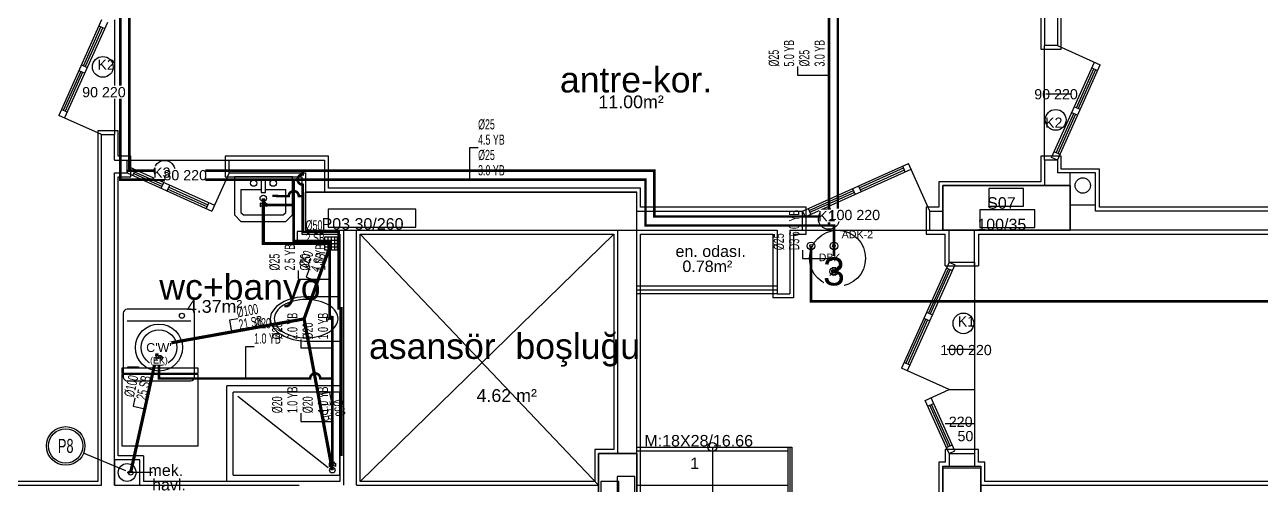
# Model space of a CAD drawing. Header units: centimetres. Extents: x -3962 to 30527, y -2 to 2802.
# Drawn here: x 8110 to 9080, y 1744 to 2105 of the extents above; entities that cross this region are included whole.
import ezdxf
from ezdxf.enums import TextEntityAlignment as Align

# ---------------------------------------------------------------- set-up
doc = ezdxf.new("R2010")
doc.units = ezdxf.units.CM
for name, pattern in [('BASMA HATTI', [31, 25, -6]), ('DASHED', [18, 12, -6]), ('PISSU HATTI', [26, 20, -6])]:
    doc.linetypes.add(name, pattern=pattern)
for name, color, linetype in [('MTY-PISSU-CAP', 211, 'CONTINUOUS'), ('MTY-PISSU-KOLON', 211, 'DASHED'), ('MTY-TEMIZSU-CAP', 101, 'CONTINUOUS'), ('MTY-VANA', 1, 'CONTINUOUS'), ('MTY-YUK-BIRIMI', 7, 'CONTINUOUS'), ('ROTAS-CIHAZ', 135, 'CONTINUOUS'), ('ROTAS-MIMARI', 8, 'CONTINUOUS'), ('ROTAS-MIMARI-KOLON', 8, 'CONTINUOUS'), ('ROTAS-MIMARI-YAZI', 8, 'CONTINUOUS'), ('ROTAS-PISSU-BORU-TAVANDAN', 6, 'PISSU HATTI'), ('ROTAS-PISSU-KOLONNO', 211, 'CONTINUOUS'), ('ROTAS-SICAKSU-BORU', 1, 'BASMA HATTI'), ('ROTAS-SOGUKSU-BORU', 5, 'CONTINUOUS'), ('ROTAS-TEFRIS', 15, 'CONTINUOUS'), ('ROTAS-TEMIZSU-CAP', 101, 'CONTINUOUS'), ('ROTAS-VANA', 1, 'CONTINUOUS')]:
    doc.layers.add(name, color=color, linetype=linetype)
doc.styles.add('ANOTATIVO', font='arial.ttf')
doc.styles.add('MTY_CAP', font='wturkce.SHX', dxfattribs={"width": 0.65, "height": 20})
doc.styles.add('MTYCAPLT', font='arial.ttf', dxfattribs={"width": 0.65, "height": 1})
doc.styles.add('ROTAS', font='arial.ttf')

# ---------------------------------------------------------------- blocks, each defined once
blk = doc.blocks.new('MTY-PIS SU CAP SB')
at = {"layer": 'MTY-PISSU-CAP'}
for p, q in [((0.83, 1.17), (0, 1.17)), ((0, 1.17), (0, 0))]:
    blk.add_line(p, q, dxfattribs=at)
at = {"layer": 'MTY-PISSU-CAP', "style": 'MTY_CAP', "width": 0.65}
blk.add_attdef('PSCP_001', (0.83, 1.29), '', height=1, dxfattribs=at)
at = {"layer": 'MTY-YUK-BIRIMI', "color": 211, "style": 'MTY_CAP', "width": 0.65}
blk.add_attdef('PS_001', (0.83, 0.07), '', height=1, dxfattribs=at)
blk = doc.blocks.new('MTY-PIS SU KOLON')
at = {"layer": 'MTY-PISSU-KOLON', "linetype": 'Continuous', "lineweight": -3}
blk.add_hatch(color=256, dxfattribs=at).paths.add_polyline_path([(-2.7, -0.1, 0.848135), (0, -0.1, -0.848135), (2.7, -0.1, 0.414214), (0, 2.6, 0.414214)])
blk.add_circle((0, 0), 3.5, dxfattribs=at)
blk = doc.blocks.new('MTY-SU SAYACI')
at = {"layer": 'MTY-VANA'}
blk.add_hatch(color=256, dxfattribs=at).paths.add_polyline_path([(9.8, 9.8), (5.6, 7), (7, 5.6)])
for p, q in [((-7.3, -7.3), (6.3, 6.3)), ((5.6, 7), (9.8, 9.8)), ((7, 5.6), (5.6, 7)), ((7, 5.6), (9.8, 9.8))]:
    blk.add_line(p, q, dxfattribs=at)
blk.add_circle((0, 0), 7, dxfattribs=at)
blk.add_attdef('CAP', (2, 0.9), '', height=2.5, rotation=225, dxfattribs=at)
blk = doc.blocks.new('MTY-KURESEL VANA')
at = {"layer": 'MTY-VANA'}
for p, q in [((0, 0), (0, 8)), ((0, 8), (8, 8))]:
    blk.add_line(p, q, dxfattribs=at)
blk.add_lwpolyline([(-10, 5), (-10, -5), (10, 5), (10, -5), (-10, 5)], dxfattribs=at)
at = {"layer": 'MTY-VANA', "style": 'MTYCAPLT', "width": 0.65}
blk.add_attdef('CAP', text='', height=10, dxfattribs=at).set_placement((-1.1, 0), align=Align.CENTER)
blk = doc.blocks.new('MTY-TEMIZ SU CAP MB')
at = {"layer": 'MTY-TEMIZSU-CAP'}
for p, q in [((0.83, 3.1), (0, 3.1)), ((0, 3.1), (0, 0))]:
    blk.add_line(p, q, dxfattribs=at)
at = {"layer": 'MTY-TEMIZSU-CAP', "style": 'MTY_CAP', "width": 0.65}
for tag, p in [('SOCP_001', (0.83, 4.92)), ('SCCP_001', (0.83, 1.92))]:
    blk.add_attdef(tag, p, '', height=1, dxfattribs=at)
at = {"layer": 'MTY-YUK-BIRIMI', "color": 101, "style": 'MTY_CAP', "width": 0.65}
for tag, p in [('SO_001', (0.83, 3.42)), ('SC_001', (0.83, 0.42))]:
    blk.add_attdef(tag, p, '', height=1, dxfattribs=at)
blk = doc.blocks.new('MTY-KOLON NO PIS SU')
at = {"color": 6, "linetype": 'Continuous', "ltscale": 100}
blk.add_circle((0, 0), 27.5, dxfattribs=at)
at = {"color": 7, "linetype": 'Continuous', "ltscale": 100}
blk.add_circle((0, 0), 24.5, dxfattribs=at)
at = {"style": 'ANOTATIVO', "width": 0.65}
blk.add_attdef('K', text='', height=20, dxfattribs=at).set_placement((0, 0), align=Align.MIDDLE_CENTER)

msp = doc.modelspace()

# ---------------------------------------------------------------- linework, layer by layer
at = {"layer": 'ROTAS-MIMARI'}
for p, q in [((8907.24, 2116.24), (8907.24, 2086.24)), ((8910.24, 2119.24), (8910.24, 2089.24)), ((8920.24, 2119.24), (8920.24, 2089.24)), ((8923.24, 2086.24), (8923.24, 2119.24)), ((8170.24, 2109.24), (8136.59, 2034.35)), ((8174.8, 2107.19), (8141.16, 2032.31)), ((8180.24, 2109.24), (8180.24, 2019.24)), ((8169.68, 2104.01), (8155.93, 2073.41)), ((8171.12, 2103.36), (8157.37, 2072.76)), ((8168.19, 2104.68), (8172.75, 2102.63)), ((8907.24, 2086.24), (8923.24, 2086.24)), ((8920.24, 2089.24), (8910.24, 2089.24)), ((8910.24, 1999.24), (8910.24, 2089.24)), ((8920.24, 2089.24), (8953.89, 2074.12)), ((8153.88, 2068.85), (8140.13, 2038.25)), ((8155.32, 2068.2), (8141.57, 2037.6)), ((8152.39, 2069.51), (8156.95, 2067.47)), ((8154.44, 2074.08), (8159, 2072.03)), ((8915.68, 2001.29), (8949.33, 2076.17)), ((8920.24, 1999.24), (8953.89, 2074.12)), ((8935.16, 2040.27), (8948.91, 2070.87)), ((8936.6, 2039.62), (8950.35, 2070.22)), ((8947.28, 2071.61), (8951.84, 2069.56)), ((8160.68, 2052.46), (8180, 2052.46)), ((8930.46, 2051.09), (8911.14, 2051.09)), ((8143.2, 2036.87), (8138.64, 2038.92)), ((8938.09, 2038.96), (8933.53, 2041.01)), ((8170.24, 2019.24), (8136.59, 2034.35)), ((8919.37, 2005.11), (8933.12, 2035.71)), ((8920.81, 2004.46), (8934.56, 2035.06)), ((8936.04, 2034.4), (8931.48, 2036.45)), ((8183.24, 2022.24), (8167.24, 2022.24)), ((8167.24, 2022.24), (8167.24, 1747.24)), ((8170.24, 1744.24), (8170.24, 2019.24)), ((8170.24, 2019.24), (8180.24, 2019.24)), ((8180.24, 1999.24), (8180.24, 2019.24)), ((8183.24, 2002.24), (8183.24, 2022.24)), ((8180.24, 1999.24), (8190.24, 1999.24)), ((8193.24, 2002.24), (8183.24, 2002.24)), ((8190.24, 1989.24), (8190.24, 1999.24)), ((8190.24, 1999.24), (8270.24, 1999.24)), ((8193.24, 1986.24), (8193.24, 2002.24)), ((8348.24, 2002.24), (8267.24, 2002.24)), ((8267.24, 2002.24), (8267.24, 1986.24)), ((8270.24, 1999.24), (8345.24, 1999.24)), ((8270.24, 1989.24), (8270.24, 1999.24)), ((8345.24, 1999.24), (8345.24, 1974.24)), ((8348.24, 1977.24), (8348.24, 2002.24)), ((8923.24, 2002.24), (8907.24, 2002.24)), ((8907.24, 2002.24), (8907.24, 1982.24)), ((8910.24, 1999.24), (8910.24, 1979.24)), ((8920.24, 1999.24), (8910.24, 1999.24)), ((8920.24, 1999.24), (8915.68, 2001.29)), ((8922.29, 2003.8), (8917.73, 2005.85)), ((8920.24, 1999.24), (8920.24, 1989.24)), ((8923.24, 1992.24), (8923.24, 2002.24)), ((8180.24, 1744.24), (8180.24, 1989.24)), ((8180.24, 1989.24), (8190.24, 1989.24)), ((8190.24, 1989.24), (8192.29, 1993.8)), ((8190.24, 1989.24), (8256.8, 1959.33)), ((8192.29, 1993.8), (8258.85, 1963.89)), ((8194.8, 1987.19), (8196.85, 1991.75)), ((8196.12, 1990.11), (8218.4, 1980.1)), ((8270.24, 1989.24), (8256.8, 1959.33)), ((8270.24, 1989.24), (8330.24, 1989.24)), ((8330.24, 1989.24), (8330.24, 1974.24)), ((8720.24, 1959.24), (8803.44, 1996.62)), ((8722.29, 1954.68), (8805.49, 1992.06)), ((8764.79, 1977.47), (8799.55, 1993.09)), ((8765.44, 1976.03), (8800.2, 1991.65)), ((8800.93, 1990.01), (8798.88, 1994.57)), ((8820.24, 1959.24), (8803.44, 1996.62)), ((8950.24, 1989.24), (8920.24, 1989.24)), ((8953.24, 1992.24), (8923.24, 1992.24)), ((8930.24, 1974.24), (8930.24, 1989.24)), ((8950.24, 1959.24), (8950.24, 1989.24)), ((8950.24, 1964.24), (8950.24, 1989.24)), ((8950.24, 1964.24), (8950.24, 1989.24)), ((8953.24, 1962.24), (8953.24, 1992.24)), ((8183.24, 1767.24), (8183.24, 1986.24)), ((8183.24, 1986.24), (8193.24, 1986.24)), ((8195.47, 1988.67), (8217.75, 1978.66)), ((8217.08, 1977.18), (8219.13, 1981.74)), ((8221.64, 1975.13), (8223.69, 1979.69)), ((8246.29, 1987.89), (8228.18, 1987.89)), ((8267.24, 1986.24), (8327.24, 1986.24)), ((8319.91, 1986.24), (8274.58, 1986.24)), ((8274.58, 1986.24), (8274.58, 1956.24)), ((8295.57, 1983.95), (8295.57, 1973.95)), ((8298.92, 1983.95), (8295.57, 1983.95)), ((8298.92, 1973.95), (8298.92, 1983.95)), ((8319.91, 1956.24), (8319.91, 1986.24)), ((8327.24, 1986.24), (8327.24, 1974.24)), ((8907.24, 1982.24), (8827.24, 1982.24)), ((8827.24, 1982.24), (8827.24, 1962.24)), ((8222.31, 1976.61), (8252.91, 1962.86)), ((8222.96, 1978.05), (8253.56, 1964.3)), ((8279.58, 1976.24), (8295.57, 1976.24)), ((8279.58, 1976.24), (8279.58, 1958.31)), ((8295.57, 1973.95), (8298.92, 1973.95)), ((8298.92, 1976.24), (8314.91, 1976.24)), ((8314.91, 1958.31), (8314.91, 1976.24)), ((8327.24, 1974.24), (8327.24, 1941.24)), ((8393.24, 1977.24), (8348.24, 1977.24)), ((8557.24, 1977.24), (8393.24, 1977.24)), ((8593.24, 1977.24), (8557.24, 1977.24)), ((8593.24, 1962.24), (8593.24, 1977.24)), ((8725.47, 1959.8), (8760.23, 1975.42)), ((8726.12, 1958.36), (8760.88, 1973.98)), ((8759.56, 1976.9), (8761.61, 1972.34)), ((8764.12, 1978.95), (8766.17, 1974.39)), ((8254.29, 1965.94), (8252.24, 1961.38)), ((8723.24, 1962.24), (8593.24, 1962.24)), ((8723.24, 1941.24), (8723.24, 1962.24)), ((8724.8, 1961.29), (8726.85, 1956.72)), ((8827.24, 1962.24), (8817.24, 1962.24)), ((8817.24, 1962.24), (8817.24, 1941.24)), ((8930.24, 1964.24), (8950.24, 1964.24)), ((9257.24, 1962.24), (8953.24, 1962.24)), ((8274.58, 1956.24), (8279.58, 1951.24)), ((8279.58, 1958.31), (8281.65, 1956.24)), ((8279.58, 1951.24), (8314.91, 1951.24)), ((8281.65, 1956.24), (8312.83, 1956.24)), ((8312.83, 1956.24), (8314.91, 1958.31)), ((8314.91, 1951.24), (8319.91, 1956.24)), ((8590.24, 1959.24), (8720.24, 1959.24)), ((8720.24, 1944.24), (8720.24, 1959.24)), ((8720.24, 1959.24), (8722.29, 1954.68)), ((8769.27, 1956.44), (8749.95, 1956.44)), ((8820.24, 1959.24), (8830.24, 1959.24)), ((8820.24, 1944.24), (8820.24, 1959.24)), ((9260.24, 1959.24), (8950.24, 1959.24)), ((8327.24, 1941.24), (8357.24, 1941.24)), ((8357.24, 1941.24), (8357.24, 1747.24)), ((8360.24, 1744.24), (8360.24, 1944.24)), ((8370.24, 1744.24), (8370.24, 1944.24)), ((8373.24, 1747.24), (8373.24, 1941.24)), ((8373.24, 1941.24), (8390.24, 1941.24)), ((8373.24, 1941.24), (8560.24, 1744.24)), ((8373.24, 1747.24), (8572.24, 1941.24)), ((8390.24, 1941.24), (8560.24, 1941.24)), ((8560.24, 1941.24), (8572.24, 1941.24)), ((8572.24, 1941.24), (8572.24, 1772.24)), ((8575.24, 1769.24), (8575.24, 1944.24)), ((8590.24, 1944.24), (8700.24, 1944.24)), ((8590.24, 1769.24), (8590.24, 1944.24)), ((8593.24, 1769.24), (8593.24, 1941.24)), ((8593.24, 1941.24), (8697.03, 1941.24)), ((8697.03, 1941.27), (8697.03, 1891.27)), ((8700.24, 1944.27), (8700.24, 1894.27)), ((8710.24, 1944.24), (8720.24, 1944.24)), ((8710.24, 1944.24), (8710.24, 1894.27)), ((8713.24, 1941.24), (8723.24, 1941.24)), ((8713.24, 1941.24), (8713.24, 1891.27)), ((8720.24, 1944.24), (8820.24, 1944.24)), ((8817.24, 1941.24), (8832.24, 1941.24)), ((8820.24, 1944.24), (8830.24, 1944.24)), ((8832.24, 1916.24), (8832.24, 1941.24)), ((8835.24, 1919.24), (8835.24, 1944.24)), ((8855.24, 1916.24), (8855.24, 1944.24)), ((8858.24, 1941.24), (8930.24, 1941.24)), ((8858.24, 1941.24), (8858.24, 1916.24)), ((9260.24, 1944.24), (8930.24, 1944.24)), ((8930.24, 1941.24), (9513.24, 1941.24)), ((8355.26, 1938.83), (8345.26, 1938.83)), ((8345.26, 1938.83), (8345.26, 1928.83)), ((8345.26, 1936.36), (8355.26, 1936.36)), ((8345.26, 1933.83), (8355.26, 1933.83)), ((8345.26, 1931.3), (8355.26, 1931.3)), ((8347.72, 1938.83), (8347.72, 1928.83)), ((8350.34, 1938.83), (8350.34, 1928.83)), ((8352.96, 1938.83), (8352.96, 1928.83)), ((8355.26, 1928.83), (8355.26, 1938.83)), ((8345.26, 1928.83), (8355.26, 1928.83)), ((8835.24, 1919.24), (8797.86, 1836.03)), ((8839.8, 1917.19), (8802.42, 1833.99)), ((8834.68, 1914.01), (8819.06, 1879.25)), ((8836.12, 1913.36), (8820.5, 1878.6)), ((8832.24, 1916.24), (8858.24, 1916.24)), ((8833.19, 1914.68), (8837.75, 1912.63)), ((8835.24, 1919.24), (8839.8, 1917.19)), ((8835.24, 1919.24), (8855.24, 1919.24)), ((8855.24, 1919.24), (8855.24, 1819.24)), ((8855.24, 1919.24), (8855.24, 1769.24)), ((8332.52, 1892.24), (8357.41, 1892.24)), ((8357.45, 1857.24), (8357.45, 1892.29)), ((8700.24, 1900.27), (8590.24, 1900.27)), ((8700.24, 1897.27), (8590.24, 1897.27)), ((8700.24, 1894.27), (8590.24, 1894.27)), ((8700.24, 1894.27), (8710.24, 1894.27)), ((8713.24, 1891.27), (8697.03, 1891.27)), ((8817.01, 1874.69), (8801.39, 1839.93)), ((8818.45, 1874.04), (8802.83, 1839.28)), ((8815.52, 1875.35), (8820.09, 1873.31)), ((8817.57, 1879.92), (8822.13, 1877.87)), ((8332.52, 1857.24), (8357.45, 1857.24)), ((8833.75, 1850.99), (8855.76, 1850.99)), ((8246.11, 1836.04), (8186.11, 1836.05)), ((8186.11, 1836.05), (8186.11, 1832.21)), ((8190.87, 1836.05), (8190.87, 1837.14)), ((8190.87, 1837.14), (8199.19, 1837.14)), ((8199.19, 1836.05), (8190.87, 1836.05)), ((8199.19, 1837.14), (8199.19, 1836.05)), ((8246.11, 1832.19), (8246.11, 1836.04)), ((8835.24, 1819.24), (8797.86, 1836.03)), ((8804.47, 1838.55), (8799.91, 1840.6)), ((8186.11, 1831.22), (8186.09, 1775.07)), ((8186.11, 1832.21), (8246.11, 1832.19)), ((8246.1, 1831.21), (8186.11, 1831.22)), ((8191.11, 1831.22), (8191.11, 1832.2)), ((8241.11, 1831.21), (8241.11, 1832.19)), ((8246.09, 1775.05), (8246.1, 1831.21)), ((8357.24, 1822.24), (8268.53, 1822.24)), ((8268.53, 1747.24), (8268.53, 1822.24)), ((8357.24, 1817.24), (8273.53, 1817.24)), ((8273.53, 1752.24), (8273.53, 1817.24)), ((8357.24, 1752.24), (8357.24, 1817.24)), ((8816.55, 1810.84), (8835.24, 1819.24)), ((8835.24, 1819.24), (8855.24, 1819.24)), ((8277.07, 1814.23), (8348, 1758.06)), ((8835.24, 1769.24), (8816.55, 1810.84)), ((8818.6, 1806.28), (8823.16, 1808.33)), ((8834.68, 1774.46), (8820.08, 1806.94)), ((8839.8, 1771.29), (8821.11, 1812.89)), ((8836.12, 1775.11), (8821.52, 1807.59)), ((8832.31, 1792.57), (8855.03, 1792.57)), ((8833.19, 1773.8), (8837.75, 1775.85)), ((8203.24, 1767.24), (8183.24, 1767.24)), ((8186.09, 1775.07), (8246.09, 1775.05)), ((8203.24, 1767.24), (8203.24, 1747.24)), ((8572.24, 1772.24), (8557.24, 1772.24)), ((8557.24, 1772.24), (8557.24, 1747.24)), ((8590.24, 1774.24), (8708.74, 1774.24)), ((8590.24, 1771.24), (8708.74, 1771.24)), ((8593.24, 1689.24), (8593.24, 1769.24)), ((8649.49, 1774.24), (8649.49, 1527.24)), ((8708.74, 1774.24), (8708.74, 1348.07)), ((8708.74, 1774.24), (8711.74, 1774.24)), ((8710.24, 1774.24), (8710.24, 1348.46)), ((8711.74, 1774.24), (8711.74, 1345.75)), ((8858.24, 1772.24), (8832.24, 1772.24)), ((8832.24, 1772.24), (8832.24, 1762.24)), ((8835.24, 1769.24), (8839.8, 1771.29)), ((8835.24, 1769.24), (8835.24, 1759.24)), ((8835.24, 1769.24), (8855.24, 1769.24)), ((8855.24, 1769.24), (8855.24, 1759.24)), ((8858.24, 1762.24), (8858.24, 1772.24)), ((8200.24, 1764.24), (8180.24, 1764.24)), ((8180.24, 1764.24), (8180.24, 1744.24)), ((8200.24, 1744.24), (8200.24, 1764.24)), ((8832.24, 1762.24), (8827.24, 1762.24)), ((8827.24, 1762.24), (8827.24, 1679.24)), ((8863.24, 1762.24), (8858.24, 1762.24)), ((8863.24, 1747.24), (8863.24, 1762.24)), ((8167.24, 1747.24), (7933.24, 1747.24)), ((8210.24, 1754.24), (8190.24, 1754.24)), ((8315.24, 1747.24), (8203.24, 1747.24)), ((8273.53, 1752.24), (8357.24, 1752.24)), ((8357.24, 1747.24), (8315.24, 1747.24)), ((8557.24, 1747.24), (8373.24, 1747.24)), ((9150.24, 1747.24), (8863.24, 1747.24)), ((7930.24, 1744.24), (8170.24, 1744.24)), ((8180.24, 1744.24), (8325.24, 1744.24)), ((8180.24, 1744.24), (8200.24, 1744.24)), ((8370.24, 1744.24), (8560.24, 1744.24)), ((8590.24, 1744.24), (8708.74, 1744.24)), ((8860.24, 1744.24), (9150.24, 1744.24))]:
    msp.add_line(p, q, dxfattribs=at)
for points in [[(8330.24, 1944.24), (8330.24, 1974.24)], [(8330.24, 1974.24), (8590.24, 1974.24)], [(8590.24, 1944.24), (8590.24, 1974.24)], [(8830.24, 1979.24), (8930.24, 1979.24)], [(8830.24, 1944.24), (8830.24, 1979.24)], [(8930.24, 1979.24), (8930.24, 1944.24)], [(8330.24, 1944.24), (8590.24, 1944.24)], [(8930.24, 1944.24), (8830.24, 1944.24)], [(8332.52, 1892.24), (8329.48, 1892.15), (8326.46, 1891.89), (8323.46, 1891.44), (8320.48, 1890.81)], [(8311.31, 1887.12), (8309.36, 1885.84), (8307.56, 1884.36), (8305.93, 1882.7), (8304.48, 1880.87)], [(8313.09, 1885.52), (8311.46, 1884.42), (8309.96, 1883.16), (8308.61, 1881.75), (8307.41, 1880.19)], [(8320.48, 1890.81), (8318.09, 1890.14), (8315.76, 1889.3), (8313.5, 1888.29), (8311.31, 1887.12)], [(8320.75, 1888.68), (8318.75, 1888.11), (8316.8, 1887.39), (8314.91, 1886.52), (8313.09, 1885.52)], [(8330.76, 1889.91), (8328.23, 1889.83), (8325.72, 1889.6), (8323.22, 1889.22), (8320.75, 1888.68)], [(8340.78, 1888.68), (8338.31, 1889.22), (8335.81, 1889.6), (8333.29, 1889.83), (8330.76, 1889.91)], [(8348.44, 1885.52), (8346.62, 1886.52), (8344.73, 1887.39), (8342.78, 1888.11), (8340.78, 1888.68)], [(8354.12, 1880.19), (8352.92, 1881.75), (8351.56, 1883.16), (8350.07, 1884.42), (8348.44, 1885.52)], [(8304.48, 1880.87), (8303.63, 1879.47), (8303.02, 1877.96), (8302.65, 1876.38), (8302.52, 1874.74)], [(8302.52, 1874.74), (8302.65, 1873.11), (8303.02, 1871.53), (8303.63, 1870.02), (8304.48, 1868.62)], [(8307.41, 1880.19), (8306.7, 1878.98), (8306.18, 1877.68), (8305.87, 1876.31), (8305.76, 1874.91)], [(8305.76, 1874.91), (8305.87, 1873.51), (8306.18, 1872.14), (8306.7, 1870.84), (8307.41, 1869.63)], [(8355.76, 1874.91), (8355.66, 1876.31), (8355.34, 1877.68), (8354.83, 1878.98), (8354.12, 1880.19)], [(8354.12, 1869.63), (8354.83, 1870.84), (8355.34, 1872.14), (8355.66, 1873.51), (8355.76, 1874.91)], [(8304.48, 1868.62), (8305.93, 1866.79), (8307.56, 1865.13), (8309.36, 1863.65), (8311.31, 1862.37)], [(8307.41, 1869.63), (8308.61, 1868.08), (8309.96, 1866.66), (8311.46, 1865.4), (8313.09, 1864.3)], [(8313.09, 1864.3), (8314.91, 1863.3), (8316.8, 1862.44), (8318.75, 1861.71), (8320.75, 1861.14)], [(8340.78, 1861.14), (8342.78, 1861.71), (8344.73, 1862.44), (8346.62, 1863.3), (8348.44, 1864.3)], [(8348.44, 1864.3), (8350.07, 1865.4), (8351.56, 1866.66), (8352.92, 1868.08), (8354.12, 1869.63)], [(8311.31, 1862.37), (8313.5, 1861.2), (8315.76, 1860.19), (8318.09, 1859.35), (8320.48, 1858.68)], [(8320.48, 1858.68), (8323.46, 1858.05), (8326.46, 1857.6), (8329.48, 1857.34), (8332.52, 1857.24)], [(8320.75, 1861.14), (8323.22, 1860.6), (8325.72, 1860.22), (8328.23, 1859.99), (8330.76, 1859.91)], [(8330.76, 1859.91), (8333.29, 1859.99), (8335.81, 1860.22), (8338.31, 1860.6), (8340.78, 1861.14)], [(8560.24, 1689.24), (8560.24, 1769.24)], [(8560.24, 1769.24), (8590.24, 1769.24)], [(8590.24, 1769.24), (8590.24, 1689.24)], [(8830.24, 1679.24), (8830.24, 1759.24)], [(8830.24, 1759.24), (8860.24, 1759.24)], [(8860.24, 1759.24), (8860.24, 1679.24)]]:
    msp.add_lwpolyline(points, dxfattribs=at)
for centre, radius in [((8171.18, 2072.41), 8.14), ((8918.93, 2030.84), 8.14), ((8219.65, 1990.87), 8.14), ((8289.58, 1981.24), 2.52), ((8304.91, 1981.24), 2.52), ((8940.18, 1979.35), 6.03), ((8297.11, 1969.28), 2.52), ((8740.86, 1953.18), 8.14), ((8747.72, 1922.24), 22), ((8846.49, 1871.2), 8.14), ((8649.49, 1774.24), 3.6), ((8190.24, 1754.24), 7), ((8351.29, 1756.04), 2.18)]:
    msp.add_circle(centre, radius, dxfattribs=at)
at = {"layer": 'ROTAS-MIMARI-KOLON'}
for points in [[(8590.24, 1974.24), (8330.24, 1974.24), (8330.24, 1944.24), (8590.24, 1944.24), (8590.24, 1974.24)], [(8930.24, 1979.24), (8830.24, 1979.24), (8830.24, 1944.24), (8930.24, 1944.24), (8930.24, 1979.24)], [(8866.57, 1963.17), (8893.59, 1963.17), (8893.59, 1977.13), (8866.57, 1977.13), (8866.57, 1963.17)], [(8347.91, 1946.75), (8416.89, 1946.75), (8416.89, 1960.72), (8347.91, 1960.72), (8347.91, 1946.75)], [(8859.47, 1946.32), (8902.59, 1946.32), (8902.59, 1960.29), (8859.47, 1960.29), (8859.47, 1946.32)], [(8590.24, 1769.24), (8560.24, 1769.24), (8560.24, 1689.24), (8590.24, 1689.24), (8590.24, 1769.24)], [(8860.24, 1757.58), (8830.24, 1757.58), (8830.24, 1677.58), (8860.24, 1677.58), (8860.24, 1757.58)], [(8576.06, 1720.27), (8576.06, 1747.3), (8562.1, 1747.3), (8562.1, 1720.27), (8576.06, 1720.27)], [(8588.72, 1714.86), (8588.72, 1750.98), (8574.75, 1750.98), (8574.75, 1714.86), (8588.72, 1714.86)]]:
    msp.add_lwpolyline(points, dxfattribs=at)
at = {"layer": 'ROTAS-PISSU-BORU-TAVANDAN', "const_width": 2.5}
for points in [[(8297.11, 1969.28), (8297.11, 1933.83), (8350.26, 1933.83)], [(8350.26, 1933.83), (8329.14, 1874.74)], [(8329.14, 1874.74), (8215.24, 1854.24)], [(8351.29, 1756.04), (8329.14, 1874.74)], [(8215.24, 1854.24), (8193, 1754)]]:
    msp.add_lwpolyline(points, dxfattribs=at)
at = {"layer": 'ROTAS-PISSU-KOLONNO'}
msp.add_line((8189.3, 1755.53), (8156.04, 1769.31), dxfattribs=at)
at = {"layer": 'ROTAS-SICAKSU-BORU', "const_width": 2}
for points in [[(8328, 1991), (8604, 1991), (8604, 1955), (8737, 1955), (8737.14, 1956.04), (8737.54, 1957), (8738.17, 1957.83), (8739, 1958.46), (8739.96, 1958.86), (8741, 1959), (8742.04, 1958.86), (8743, 1958.46), (8743.83, 1957.83), (8744.46, 1957), (8744.86, 1956.04), (8745, 1955), (8748, 1955), (8748, 2180)], [(8052, 2131), (8192, 2131), (8192, 1991), (8328, 1991)], [(8328, 1971), (8328, 1980), (8326.96, 1980.14), (8326, 1980.54), (8325.17, 1981.17), (8324.54, 1982), (8324.14, 1982.96), (8324, 1984), (8324.14, 1985.04), (8324.54, 1986), (8325.17, 1986.83), (8326, 1987.46), (8326.96, 1987.86), (8328, 1988), (8328, 1991)], [(8304.11, 1971.24), (8308, 1971.24), (8308, 1971), (8317, 1971), (8317.13, 1972.04), (8317.53, 1973), (8318.17, 1973.83), (8319, 1974.46), (8319.96, 1974.86), (8321, 1975), (8322.03, 1974.86), (8323, 1974.46), (8323.82, 1973.83), (8324.46, 1973), (8324.86, 1972.04), (8325, 1971), (8328, 1971)], [(8358.29, 1767.24), (8358.29, 1835), (8358.29, 1883), (8356.24, 1883), (8356.24, 1943), (8328, 1943), (8328, 1971)]]:
    msp.add_lwpolyline(points, dxfattribs=at)
at = {"layer": 'ROTAS-SOGUKSU-BORU', "const_width": 2}
for points in [[(8741, 1948), (8741, 2184), (8845, 2184), (8845, 2318.34), (8865, 2318.34)], [(7926.24, 2018.19), (7926.24, 2036), (8017, 2036), (8017, 2034.24), (8019.74, 2034.24), (8021, 2034.24), (8045, 2034.24), (8045, 2124), (8185, 2124), (8185, 1984), (8321, 1984)], [(8321, 1964), (8321, 1984)], [(8321, 1984), (8597, 1984), (8597, 1948), (8741, 1948)], [(8297.11, 1964.24), (8301, 1964.24), (8301, 1964), (8321, 1964)], [(8349.24, 1876), (8349.24, 1936), (8321, 1936), (8321, 1964)], [(8741, 1948), (8745, 1948), (8745, 1928.05)], [(9550, 1888.51), (8726.93, 1888.51), (8726.93, 1932)], [(8744.93, 1932), (8744.93, 1928), (8745, 1928), (8745, 1916), (8744.93, 1916), (8744.93, 1911.95)], [(8745, 1915.95), (8745, 1911.95)], [(8349.24, 1874.74), (8349.24, 1876)], [(8349.24, 1876), (8351.29, 1876), (8351.29, 1828)], [(8215.24, 1844.04), (8215.24, 1828), (8333.86, 1828), (8333.99, 1829.04), (8334.39, 1830), (8335.03, 1830.83), (8335.86, 1831.46), (8336.82, 1831.86), (8337.86, 1832), (8338.89, 1831.86), (8339.86, 1831.46), (8340.69, 1830.83), (8341.32, 1830), (8341.72, 1829.04), (8341.86, 1828), (8351.29, 1828)], [(8351.29, 1760.24), (8351.29, 1828)]]:
    msp.add_lwpolyline(points, dxfattribs=at)
at = {"layer": 'ROTAS-SOGUKSU-BORU'}
for centre, radius in [((8726.93, 1932), 3), ((8726.93, 1932), 1.05), ((8744.93, 1932), 3), ((8744.93, 1932), 1.05)]:
    msp.add_circle(centre, radius, dxfattribs=at)
at = {"layer": 'ROTAS-TEFRIS'}
msp.add_line((8190.24, 1873.24), (8240.24, 1873.24), dxfattribs=at)
msp.add_lwpolyline([(8240.24, 1826.24), (8241.39, 1826.46), (8242.36, 1827.11), (8243.01, 1828.09), (8243.24, 1829.24), (8243.24, 1879.24), (8243.01, 1880.38), (8242.36, 1881.36), (8241.39, 1882.01), (8240.24, 1882.24), (8190.24, 1882.24), (8189.09, 1882.01), (8188.12, 1881.36), (8187.47, 1880.38), (8187.24, 1879.24), (8187.24, 1829.24), (8187.47, 1828.09), (8188.12, 1827.11), (8189.09, 1826.46), (8190.24, 1826.24)], close=True, dxfattribs=at)
for centre, radius in [((8233.24, 1877.24), 2), ((8215.24, 1852.24), 18.48), ((8215.24, 1852.24), 14)]:
    msp.add_circle(centre, radius, dxfattribs=at)

# ---------------------------------------------------------------- block references
at = {"layer": 'ROTAS-PISSU-KOLONNO'}
ref = msp.add_blockref('MTY-KOLON NO PIS SU', (8142.07, 1775.1), dxfattribs=dict(at, xscale=0.55, yscale=0.55))
ref.add_attrib('K', 'P8', dxfattribs={"height": 11, "style": 'ANOTATIVO', "width": 0.65}).set_placement((8142.07, 1775.1), align=Align.MIDDLE_CENTER)
at = {"layer": 'ROTAS-TEFRIS'}
ref = msp.add_blockref('MTY-TEMIZ SU CAP MB', (8741, 2066), dxfattribs=dict(at, xscale=8, yscale=8, rotation=90))
ref.add_attrib('SCCP_001', 'Ø25', (8725.67, 2072.67), dxfattribs={"height": 8, "rotation": 90, "style": 'MTY_CAP', "width": 0.65})
ref.add_attrib('SC_001', '3.0 YB', (8737.67, 2072.67), dxfattribs={"color": 101, "height": 8, "rotation": 90, "style": 'MTY_CAP', "width": 0.65})
ref.add_attrib('SO_001', '5.0 YB', (8713.67, 2072.67), dxfattribs={"color": 101, "height": 8, "rotation": 90, "style": 'MTY_CAP', "width": 0.65})
ref.add_attrib('SOCP_001', 'Ø25', (8701.67, 2072.67), dxfattribs={"height": 8, "rotation": 90, "style": 'MTY_CAP', "width": 0.65})
ref = msp.add_blockref('MTY-TEMIZ SU CAP MB', (8459, 1984), dxfattribs=dict(at, xscale=8, yscale=8))
ref.add_attrib('SCCP_001', 'Ø25', (8465.67, 1999.33), dxfattribs={"height": 8, "style": 'MTY_CAP', "width": 0.65})
ref.add_attrib('SC_001', '3.0 YB', (8465.67, 1987.33), dxfattribs={"color": 101, "height": 8, "style": 'MTY_CAP', "width": 0.65})
ref.add_attrib('SO_001', '4.5 YB', (8465.67, 2011.33), dxfattribs={"color": 101, "height": 8, "style": 'MTY_CAP', "width": 0.65})
ref.add_attrib('SOCP_001', 'Ø25', (8465.67, 2023.33), dxfattribs={"height": 8, "style": 'MTY_CAP', "width": 0.65})
for name, p, xscale, yscale in [('MTY-KURESEL VANA', (8297.11, 1964.24), 0.25, 0.25), ('MTY-KURESEL VANA', (8349.24, 1874.74), 0.25, 0.25), ('MTY-KURESEL VANA', (8351.29, 1760.24), 0.25, 0.25), ('MTY-PIS SU KOLON', (8193, 1754), 0.5, 0.5)]:
    msp.add_blockref(name, p, dxfattribs=dict(at, xscale=xscale, yscale=yscale))
ref = msp.add_blockref('MTY-PIS SU CAP SB', (8323.68, 1933.83), dxfattribs=dict(at, xscale=8, yscale=8))
ref.add_attrib('PSCP_001', 'Ø50', (8330.35, 1944.15), dxfattribs={"height": 8, "style": 'MTY_CAP', "width": 0.65})
ref.add_attrib('PS_001', '2 SB', (8330.35, 1934.35), dxfattribs={"color": 211, "height": 8, "style": 'MTY_CAP', "width": 0.65})
ref = msp.add_blockref('MTY-TEMIZ SU CAP MB', (8349.24, 1906), dxfattribs=dict(at, xscale=8, yscale=8, rotation=90))
ref.add_attrib('SCCP_001', 'Ø20', (8333.91, 1912.67), dxfattribs={"height": 8, "rotation": 90, "style": 'MTY_CAP', "width": 0.65})
ref.add_attrib('SC_001', '1.0 YB', (8345.91, 1912.67), dxfattribs={"color": 101, "height": 8, "rotation": 90, "style": 'MTY_CAP', "width": 0.65})
ref.add_attrib('SO_001', '2.5 YB', (8321.91, 1912.67), dxfattribs={"color": 101, "height": 8, "rotation": 90, "style": 'MTY_CAP', "width": 0.65})
ref.add_attrib('SOCP_001', 'Ø25', (8309.91, 1912.67), dxfattribs={"height": 8, "rotation": 90, "style": 'MTY_CAP', "width": 0.65})
ref = msp.add_blockref('MTY-PIS SU CAP SB', (8339.7, 1904.29), dxfattribs=dict(at, xscale=8, yscale=8, rotation=70.3347033508604))
ref.add_attrib('PSCP_001', 'Ø50', (8332.23, 1914.04), dxfattribs={"height": 8, "rotation": 70.3347, "style": 'MTY_CAP', "width": 0.65})
ref.add_attrib('PS_001', '4 SB', (8341.45, 1910.74), dxfattribs={"color": 211, "height": 8, "rotation": 70.3347, "style": 'MTY_CAP', "width": 0.65})
ref = msp.add_blockref('MTY-PIS SU CAP SB', (8272.19, 1864.49), dxfattribs=dict(at, xscale=8, yscale=8, rotation=10.207392264036685))
ref.add_attrib('PSCP_001', 'Ø100', (8276.92, 1875.83), dxfattribs={"height": 8, "rotation": 10.20739, "style": 'MTY_CAP', "width": 0.65})
ref.add_attrib('PS_001', '21 SB', (8278.66, 1866.19), dxfattribs={"color": 211, "height": 8, "rotation": 10.20739, "style": 'MTY_CAP', "width": 0.65})
ref = msp.add_blockref('MTY-TEMIZ SU CAP MB', (8283.26, 1828), dxfattribs=dict(at, xscale=8, yscale=8))
ref.add_attrib('SO_001', '1.0 YB', (8289.93, 1855.33), dxfattribs={"color": 101, "height": 8, "style": 'MTY_CAP', "width": 0.65})
ref.add_attrib('SOCP_001', 'Ø20', (8289.93, 1867.33), dxfattribs={"height": 8, "style": 'MTY_CAP', "width": 0.65})
ref = msp.add_blockref('MTY-TEMIZ SU CAP MB', (8351.29, 1852), dxfattribs=dict(at, xscale=8, yscale=8, rotation=90))
ref.add_attrib('SCCP_001', 'Ø20', (8335.95, 1858.67), dxfattribs={"height": 8, "rotation": 90, "style": 'MTY_CAP', "width": 0.65})
ref.add_attrib('SC_001', '1.0 YB', (8347.95, 1858.67), dxfattribs={"color": 101, "height": 8, "rotation": 90, "style": 'MTY_CAP', "width": 0.65})
ref.add_attrib('SO_001', '2.0 YB', (8323.95, 1858.67), dxfattribs={"color": 101, "height": 8, "rotation": 90, "style": 'MTY_CAP', "width": 0.65})
ref.add_attrib('SOCP_001', 'Ø20', (8311.95, 1858.67), dxfattribs={"height": 8, "rotation": 90, "style": 'MTY_CAP', "width": 0.65})
ref = msp.add_blockref('MTY-PIS SU CAP SB', (8204.12, 1804.12), dxfattribs=dict(at, xscale=8, yscale=8, rotation=77.48914640344879))
ref.add_attrib('PSCP_001', 'Ø100', (8195.49, 1812.86), dxfattribs={"height": 8, "rotation": 77.48915, "style": 'MTY_CAP', "width": 0.65})
ref.add_attrib('PS_001', '25 SB', (8205.05, 1810.74), dxfattribs={"color": 211, "height": 8, "rotation": 77.48915, "style": 'MTY_CAP', "width": 0.65})
ref = msp.add_blockref('MTY-TEMIZ SU CAP MB', (8351.29, 1794.12), dxfattribs=dict(at, xscale=8, yscale=8, rotation=90))
ref.add_attrib('SCCP_001', 'Ø20', (8335.95, 1800.78), dxfattribs={"height": 8, "rotation": 90, "style": 'MTY_CAP', "width": 0.65})
ref.add_attrib('SC_001', '1.0 YB', (8347.95, 1800.78), dxfattribs={"color": 101, "height": 8, "rotation": 90, "style": 'MTY_CAP', "width": 0.65})
ref.add_attrib('SO_001', '1.0 YB', (8323.95, 1800.78), dxfattribs={"color": 101, "height": 8, "rotation": 90, "style": 'MTY_CAP', "width": 0.65})
ref.add_attrib('SOCP_001', 'Ø20', (8311.95, 1800.78), dxfattribs={"height": 8, "rotation": 90, "style": 'MTY_CAP', "width": 0.65})
ref = msp.add_blockref('MTY-PIS SU CAP SB', (8340.21, 1815.39), dxfattribs=dict(at, xscale=8, yscale=8, rotation=-79.43388186710146))
ref.add_attrib('PSCP_001', 'Ø50', (8351.58, 1810.73), dxfattribs={"height": 8, "rotation": 280.56612, "style": 'MTY_CAP', "width": 0.65})
ref.add_attrib('PS_001', '7 SB', (8341.95, 1808.93), dxfattribs={"color": 211, "height": 8, "rotation": 280.56612, "style": 'MTY_CAP', "width": 0.65})

# ---------------------------------------------------------------- texts
at = {"layer": 'ROTAS-MIMARI-YAZI', "style": 'ROTAS'}
for s, height, p in [('K2', 8, (8173.79, 2074.15)), ('antre-kor.', 20, (8589.65, 2062.33)), ('11.00m²', 10, (8585.73, 2044.97)), ('90 220', 8, (8919.19, 2050.96)), ('K2', 8, (8917.38, 2028.64)), ('S07', 9, (8876.32, 1965.65)), ('P03 30/260', 9, (8374.99, 1949.24)), ('100/35', 9, (8876.65, 1948.8)), ('en. odası.', 9, (8648.22, 1927.82)), ('0.78m²', 9, (8645.58, 1915.99)), ('wc+banyo', 20, (8278.83, 1899.78)), ('4.37m²', 10, (8258.92, 1884.53)), ('K1', 8, (8848.85, 1872.76)), ('asansör  boşluğu', 20, (8486.44, 1853.35)), ('100 220', 8, (8848.55, 1850.32)), ('4.62 m²', 10, (8488.14, 1814.63)), ('220', 8, (8844.38, 1794.05)), ('50', 8, (8848.1, 1782.79)), ('M:18X28/16.66', 9, (8638.78, 1779.18)), ('mek.', 9, (8220.67, 1755.99)), ('1', 9, (8635.64, 1761.44)), ('havl.', 9, (8223.15, 1744.68))]:
    msp.add_text(s, height=height, dxfattribs=at).set_placement(p, align=Align.MIDDLE_CENTER)
at = {"layer": 'ROTAS-TEMIZSU-CAP', "style": 'ROTAS'}
msp.add_text('ADK-2', height=6, dxfattribs=at).set_placement((8750.93, 1938))

# ---------------------------------------------------------------- next in the draw order: wipeouts: each hides what was drawn before it
for points in [[(8187.96, 2047.56), (8156.2, 2047.56), (8156.2, 2057.56), (8187.96, 2057.56)], [(8251.73, 1982.44), (8219.97, 1982.44), (8219.97, 1992.44), (8251.73, 1992.44)], [(8779.29, 1951.23), (8742.57, 1951.23), (8742.57, 1961.23), (8779.29, 1961.23)], [(8752.75, 1899.95), (8737.11, 1899.95), (8737.11, 1923.95), (8752.75, 1923.95)], [(8224.92, 1847.74), (8205.56, 1847.74), (8205.56, 1856.74), (8224.92, 1856.74)]]:
    msp.add_wipeout(points)

# ---------------------------------------------------------------- next in the draw order: block references
at = {"layer": 'ROTAS-VANA', "xscale": 0.45, "yscale": 0.45}
msp.add_blockref('MTY-SU SAYACI', (8744.93, 1911.95), dxfattribs=at)
at = {"layer": 'ROTAS-VANA', "xscale": 0.27, "yscale": 0.27, "rotation": -90}
msp.add_blockref('MTY-KURESEL VANA', (8744.93, 1911.95), dxfattribs=at)

# ---------------------------------------------------------------- next in the draw order: texts
at = {"layer": 'ROTAS-MIMARI-YAZI', "style": 'ROTAS'}
for s, height, p in [('90 220', 8, (8172.08, 2052.56)), ('3', 22, (8744.93, 1911.95))]:
    msp.add_text(s, height=height, dxfattribs=at).set_placement(p, align=Align.MIDDLE_CENTER)
at = {"layer": 'ROTAS-TEMIZSU-CAP', "style": 'ROTAS'}
msp.add_text('DBK', height=6, dxfattribs=at).set_placement((8732.93, 1920))

# ---------------------------------------------------------------- next in the draw order: wipeouts: each hides what was drawn before it
for points in [[(8223.44, 1984.47), (8211.52, 1984.47), (8211.52, 1994.47), (8223.44, 1994.47)], [(8745.27, 1950.38), (8733.35, 1950.38), (8733.35, 1960.38), (8745.27, 1960.38)], [(8222.44, 1838.74), (8208.04, 1838.74), (8208.04, 1845.74), (8222.44, 1845.74)]]:
    msp.add_wipeout(points)

# ---------------------------------------------------------------- next in the draw order: block references
at = {"layer": 'ROTAS-TEFRIS'}
ref = msp.add_blockref('MTY-TEMIZ SU CAP MB', (8745, 1922), dxfattribs=dict(at, xscale=8, yscale=8, rotation=90))
ref.add_attrib('SO_001', 'D3 6.0 YB', (8717.67, 1928.67), dxfattribs={"color": 101, "height": 8, "rotation": 90, "style": 'MTY_CAP', "width": 0.65})
ref.add_attrib('SOCP_001', 'Ø25', (8705.67, 1928.67), dxfattribs={"height": 8, "rotation": 90, "style": 'MTY_CAP', "width": 0.65})
at = {"layer": 'ROTAS-TEFRIS', "xscale": 0.25, "yscale": 0.25}
msp.add_blockref('MTY-KURESEL VANA', (8215.24, 1844.05), dxfattribs=at)

# ---------------------------------------------------------------- next in the draw order: texts
at = {"layer": 'ROTAS-CIHAZ', "style": 'ROTAS'}
for s, height, p in [("C'W'", 7, (8215.24, 1852.24)), ('(EK)', 5, (8215.24, 1842.24))]:
    msp.add_text(s, height=height, dxfattribs=at).set_placement(p, align=Align.MIDDLE_CENTER)
at = {"layer": 'ROTAS-MIMARI-YAZI', "style": 'ROTAS'}
for s, p in [('K3', (8217.48, 1989.47)), ('80 220', (8235.85, 1987.44)), ('100 220', (8760.93, 1956.23)), ('K1', (8739.31, 1955.38))]:
    msp.add_text(s, height=8, dxfattribs=at).set_placement(p, align=Align.MIDDLE_CENTER)

doc.saveas('drawing.dxf')
